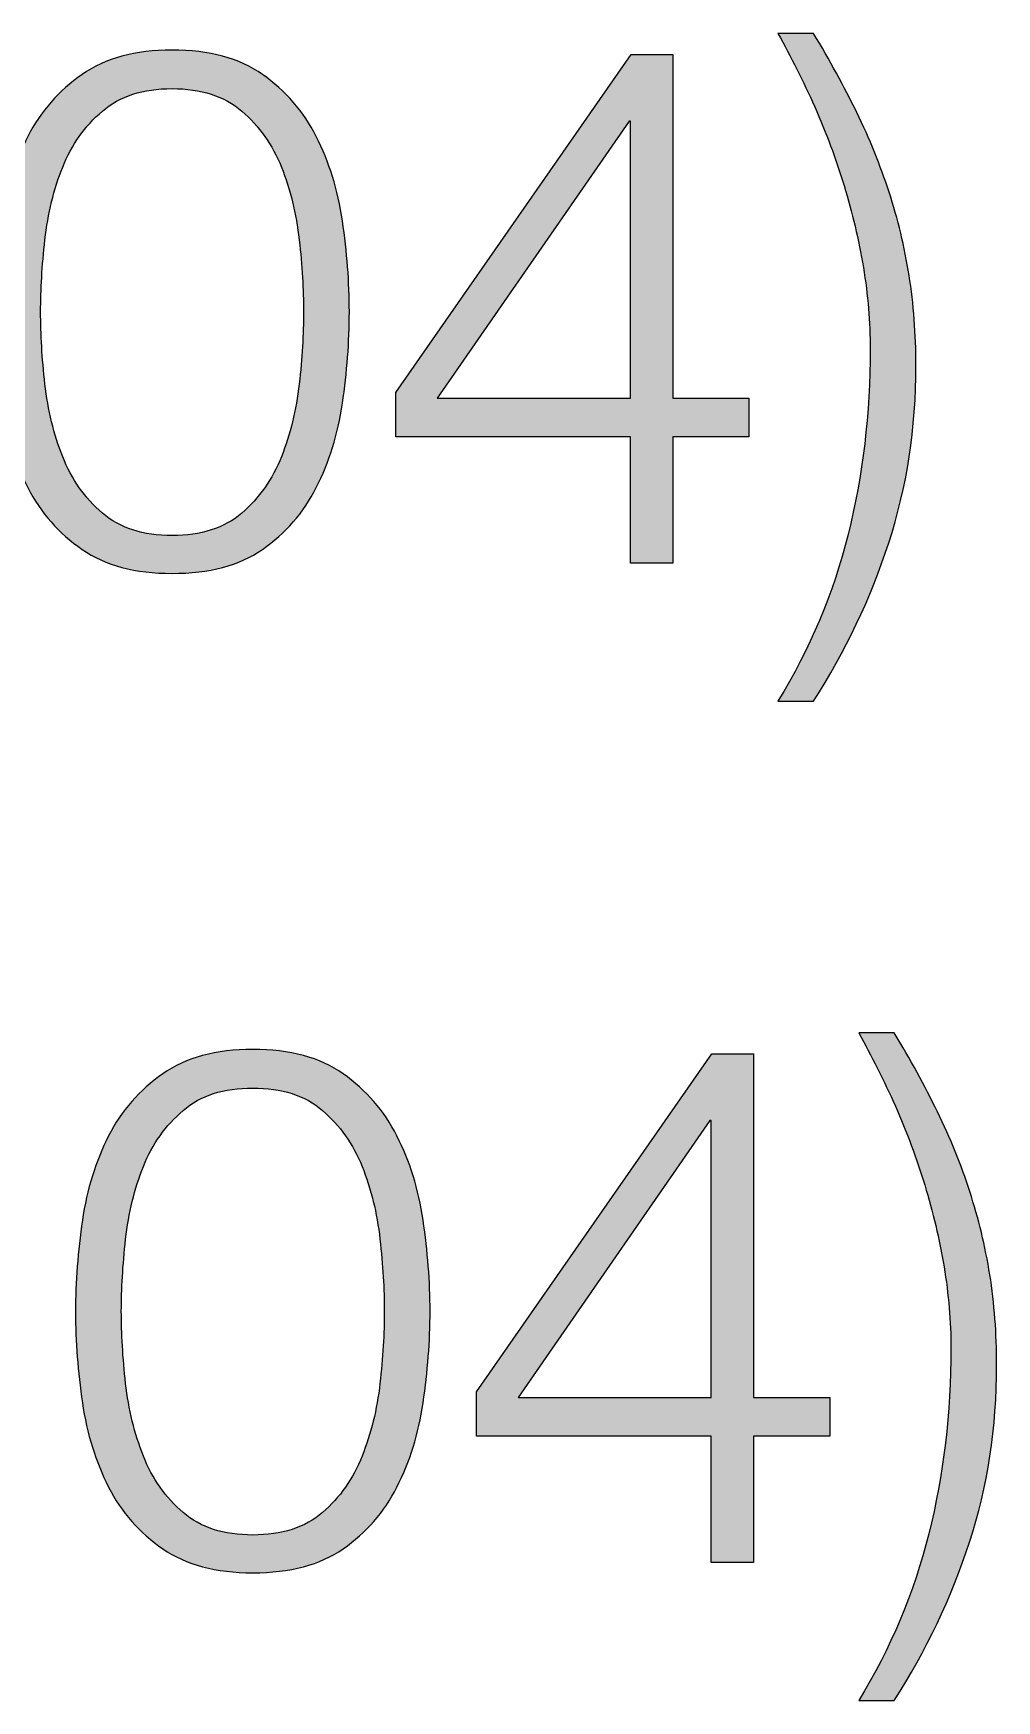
# Paper-space layout 'A0mask (portrait)' of a CAD drawing. Extents: x 0 to 810, y 0 to 1153.
# Drawn here: x 650.77 to 655.91, y 43.19 to 52.08 of the extents above; entities that cross this region are included whole.
import ezdxf
from ezdxf.enums import TextEntityAlignment as Align

# ---------------------------------------------------------------- set-up
doc = ezdxf.new("R2010")
doc.units = 0
doc.layers.get('0').update_dxf_attribs({"linetype": 'CONTINUOUS'})
doc.layers.get('Defpoints').update_dxf_attribs({"linetype": 'CONTINUOUS'})
doc.layers.add('JPP_Mask', color=7, linetype='CONTINUOUS')
doc.styles.add('JPP', font='arial.ttf')

# ---------------------------------------------------------------- blocks, each defined once
blk = doc.blocks.new('A0mask (portrait)')
at = {"true_color": 0x004a91}
h = blk.add_hatch(color=154, dxfattribs=at)
edge = h.paths.add_edge_path()
edge.add_spline(control_points=[(655.4762, 50.311), (655.4762, 50.4791), (655.4638, 50.6396), (655.4397, 50.792)], knot_values=[2, 2, 2, 2, 3, 3, 3, 3], degree=3, periodic=0)
edge.add_spline(control_points=[(655.4397, 50.792), (655.4151, 50.9444), (655.3796, 51.0926), (655.3327, 51.236)], knot_values=[1, 1, 1, 1, 2, 2, 2, 2], degree=3, periodic=0)
edge.add_spline(control_points=[(655.3327, 51.236), (655.2863, 51.3794), (655.2286, 51.521), (655.1604, 51.6606)], knot_values=[0, 0, 0, 0, 1, 1, 1, 1], degree=3, periodic=0)
edge.add_spline(control_points=[(655.1604, 51.6606), (655.0918, 51.8002), (655.0151, 51.9413), (654.9294, 52.0833)], knot_values=[13, 13, 13, 13, 14, 14, 14, 14], degree=3, periodic=0)
edge.add_spline(control_points=[(654.9294, 52.0833), (654.9294, 52.0833), (654.7396, 52.0833), (654.7396, 52.0833), (654.8092, 51.9593), (654.8745, 51.8286), (654.9356, 51.6918)], knot_values=[11, 11, 11, 11, 12, 12, 12, 13, 13, 13, 13], degree=3, periodic=0)
edge.add_spline(control_points=[(654.9356, 51.6918), (654.9962, 51.5546), (655.0487, 51.4144), (655.0923, 51.271)], knot_values=[10, 10, 10, 10, 11, 11, 11, 11], degree=3, periodic=0)
edge.add_spline(control_points=[(655.0923, 51.271), (655.1363, 51.1276), (655.1708, 50.9818), (655.1954, 50.8346)], knot_values=[9, 9, 9, 9, 10, 10, 10, 10], degree=3, periodic=0)
edge.add_spline(control_points=[(655.1954, 50.8346), (655.2196, 50.6874), (655.2319, 50.5425), (655.2319, 50.4005)], knot_values=[8, 8, 8, 8, 9, 9, 9, 9], degree=3, periodic=0)
edge.add_spline(control_points=[(655.2319, 50.4005), (655.2319, 50.054), (655.1926, 49.7236), (655.114, 49.4098)], knot_values=[7, 7, 7, 7, 8, 8, 8, 8], degree=3, periodic=0)
edge.add_spline(control_points=[(655.114, 49.4098), (655.035, 49.0955), (654.91, 48.7987), (654.7396, 48.5199)], knot_values=[6, 6, 6, 6, 7, 7, 7, 7], degree=3, periodic=0)
edge.add_spline(control_points=[(654.7396, 48.5199), (654.7396, 48.5199), (654.9294, 48.5199), (654.9294, 48.5199), (655.1003, 48.7859), (655.2338, 49.0675), (655.3308, 49.3648), (655.4279, 49.6621), (655.4762, 49.9778), (655.4762, 50.311)], knot_values=[3, 3, 3, 3, 4, 4, 4, 5, 5, 5, 6, 6, 6, 6], degree=3, periodic=0)
h = blk.add_hatch(color=154, dxfattribs=at)
edge = h.paths.add_edge_path()
edge.add_spline(control_points=[(652.4519, 50.5979), (652.4519, 50.7555), (652.4396, 50.9174), (652.4149, 51.0826)], knot_values=[2, 2, 2, 2, 3, 3, 3, 3], degree=3, periodic=0)
edge.add_spline(control_points=[(652.4149, 51.0826), (652.3903, 51.2483), (652.3439, 51.3984), (652.2753, 51.5328)], knot_values=[1, 1, 1, 1, 2, 2, 2, 2], degree=3, periodic=0)
edge.add_spline(control_points=[(652.2753, 51.5328), (652.2071, 51.6672), (652.1115, 51.7775), (651.9884, 51.8641)], knot_values=[0, 0, 0, 0, 1, 1, 1, 1], degree=3, periodic=0)
edge.add_spline(control_points=[(651.9884, 51.8641), (651.8658, 51.9508), (651.7049, 51.9943), (651.5056, 51.9943)], knot_values=[15, 15, 15, 15, 16, 16, 16, 16], degree=3, periodic=0)
edge.add_spline(control_points=[(651.5056, 51.9943), (651.3092, 51.9943), (651.1492, 51.9508), (651.0252, 51.8641)], knot_values=[14, 14, 14, 14, 15, 15, 15, 15], degree=3, periodic=0)
edge.add_spline(control_points=[(651.0252, 51.8641), (650.9007, 51.7775), (650.8046, 51.6672), (650.7359, 51.5328), (650.6673, 51.3984), (650.6209, 51.2483), (650.5963, 51.0826)], knot_values=[12, 12, 12, 12, 13, 13, 13, 14, 14, 14, 14], degree=3, periodic=0)
edge.add_spline(control_points=[(650.5963, 51.0826), (650.5717, 50.9174), (650.5598, 50.7546), (650.5598, 50.5941)], knot_values=[11, 11, 11, 11, 12, 12, 12, 12], degree=3, periodic=0)
edge.add_spline(control_points=[(650.5598, 50.5941), (650.5598, 50.4365), (650.5717, 50.2751), (650.5963, 50.1094)], knot_values=[10, 10, 10, 10, 11, 11, 11, 11], degree=3, periodic=0)
edge.add_spline(control_points=[(650.5963, 50.1094), (650.6209, 49.9442), (650.6673, 49.7941), (650.7359, 49.6597), (650.8046, 49.5253), (650.9007, 49.4155), (651.0252, 49.3302)], knot_values=[8, 8, 8, 8, 9, 9, 9, 10, 10, 10, 10], degree=3, periodic=0)
edge.add_spline(control_points=[(651.0252, 49.3302), (651.1492, 49.2446), (651.3092, 49.202), (651.5056, 49.202)], knot_values=[7, 7, 7, 7, 8, 8, 8, 8], degree=3, periodic=0)
edge.add_spline(control_points=[(651.5056, 49.202), (651.7049, 49.202), (651.8658, 49.2446), (651.9884, 49.3302)], knot_values=[6, 6, 6, 6, 7, 7, 7, 7], degree=3, periodic=0)
edge.add_spline(control_points=[(651.9884, 49.3302), (652.1115, 49.4155), (652.2071, 49.5253), (652.2753, 49.6597)], knot_values=[5, 5, 5, 5, 6, 6, 6, 6], degree=3, periodic=0)
edge.add_spline(control_points=[(652.2753, 49.6597), (652.3439, 49.7941), (652.3903, 49.9442), (652.4149, 50.1094)], knot_values=[4, 4, 4, 4, 5, 5, 5, 5], degree=3, periodic=0)
edge.add_spline(control_points=[(652.4149, 50.1094), (652.4396, 50.2751), (652.4519, 50.4379), (652.4519, 50.5979)], knot_values=[3, 3, 3, 3, 4, 4, 4, 4], degree=3, periodic=0)
edge = h.paths.add_edge_path(flags=16)
edge.add_spline(control_points=[(650.8041, 50.5979), (650.8041, 50.7144), (650.8117, 50.8426), (650.8273, 50.9818)], knot_values=[2, 2, 2, 2, 3, 3, 3, 3], degree=3, periodic=0)
edge.add_spline(control_points=[(650.8273, 50.9818), (650.8429, 51.1214), (650.8742, 51.2507), (650.922, 51.37)], knot_values=[1, 1, 1, 1, 2, 2, 2, 2], degree=3, periodic=0)
edge.add_spline(control_points=[(650.922, 51.37), (650.9698, 51.4888), (651.0403, 51.5882), (651.1336, 51.6682)], knot_values=[0, 0, 0, 0, 1, 1, 1, 1], degree=3, periodic=0)
edge.add_spline(control_points=[(651.1336, 51.6682), (651.2268, 51.7486), (651.3508, 51.7884), (651.5056, 51.7884)], knot_values=[15, 15, 15, 15, 16, 16, 16, 16], degree=3, periodic=0)
edge.add_spline(control_points=[(651.5056, 51.7884), (651.6609, 51.7884), (651.7849, 51.7486), (651.8782, 51.6682)], knot_values=[14, 14, 14, 14, 15, 15, 15, 15], degree=3, periodic=0)
edge.add_spline(control_points=[(651.8782, 51.6682), (651.9709, 51.5882), (652.0415, 51.4888), (652.0893, 51.37)], knot_values=[13, 13, 13, 13, 14, 14, 14, 14], degree=3, periodic=0)
edge.add_spline(control_points=[(652.0893, 51.37), (652.1371, 51.2507), (652.1688, 51.1214), (652.1844, 50.9818)], knot_values=[12, 12, 12, 12, 13, 13, 13, 13], degree=3, periodic=0)
edge.add_spline(control_points=[(652.1844, 50.9818), (652.2, 50.8426), (652.2076, 50.7144), (652.2076, 50.5979)], knot_values=[11, 11, 11, 11, 12, 12, 12, 12], degree=3, periodic=0)
edge.add_spline(control_points=[(652.2076, 50.5979), (652.2076, 50.4791), (652.2, 50.3503), (652.1844, 50.2121), (652.1688, 50.0739), (652.1371, 49.9447), (652.0893, 49.8244), (652.0415, 49.7042), (651.9709, 49.6039), (651.8782, 49.5239)], knot_values=[8, 8, 8, 8, 9, 9, 9, 10, 10, 10, 11, 11, 11, 11], degree=3, periodic=0)
edge.add_spline(control_points=[(651.8782, 49.5239), (651.7849, 49.4439), (651.6609, 49.4036), (651.5056, 49.4036)], knot_values=[7, 7, 7, 7, 8, 8, 8, 8], degree=3, periodic=0)
edge.add_spline(control_points=[(651.5056, 49.4036), (651.3508, 49.4036), (651.2268, 49.4439), (651.1336, 49.5239), (651.0403, 49.6039), (650.9698, 49.7042), (650.922, 49.8244), (650.8742, 49.9447), (650.8429, 50.0739), (650.8273, 50.2121), (650.8117, 50.3503), (650.8041, 50.4791), (650.8041, 50.5979)], knot_values=[3, 3, 3, 3, 4, 4, 4, 5, 5, 5, 6, 6, 6, 7, 7, 7, 7], degree=3, periodic=0)
h = blk.add_hatch(color=154, dxfattribs=at)
h.paths.add_polyline_path([(654.5848, 50.1369), (654.1777, 50.1369), (654.1777, 51.9706), (653.9567, 51.9706), (652.7004, 50.1676), (652.7004, 49.9309), (653.9529, 49.9309), (653.9529, 49.2564), (654.1777, 49.2564), (654.1777, 49.9309), (654.5848, 49.9309)])
h.paths.add_polyline_path([(653.9529, 50.1369), (652.9214, 50.1369), (653.9448, 51.6142), (653.9529, 51.6142)], flags=16)
h = blk.add_hatch(color=154, dxfattribs=at)
edge = h.paths.add_edge_path()
edge.add_spline(control_points=[(655.9069, 44.9791), (655.9069, 45.1472), (655.8946, 45.3076), (655.8705, 45.4601)], knot_values=[2, 2, 2, 2, 3, 3, 3, 3], degree=3, periodic=0)
edge.add_spline(control_points=[(655.8705, 45.4601), (655.8458, 45.6125), (655.8103, 45.7607), (655.7635, 45.9041)], knot_values=[1, 1, 1, 1, 2, 2, 2, 2], degree=3, periodic=0)
edge.add_spline(control_points=[(655.7635, 45.9041), (655.7171, 46.0475), (655.6593, 46.189), (655.5912, 46.3287)], knot_values=[0, 0, 0, 0, 1, 1, 1, 1], degree=3, periodic=0)
edge.add_spline(control_points=[(655.5912, 46.3287), (655.5225, 46.4683), (655.4459, 46.6094), (655.3602, 46.7514)], knot_values=[13, 13, 13, 13, 14, 14, 14, 14], degree=3, periodic=0)
edge.add_spline(control_points=[(655.3602, 46.7514), (655.3602, 46.7514), (655.1704, 46.7514), (655.1704, 46.7514), (655.2399, 46.6274), (655.3053, 46.4967), (655.3663, 46.3599)], knot_values=[11, 11, 11, 11, 12, 12, 12, 13, 13, 13, 13], degree=3, periodic=0)
edge.add_spline(control_points=[(655.3663, 46.3599), (655.4269, 46.2227), (655.4795, 46.0825), (655.523, 45.9391)], knot_values=[10, 10, 10, 10, 11, 11, 11, 11], degree=3, periodic=0)
edge.add_spline(control_points=[(655.523, 45.9391), (655.567, 45.7957), (655.6016, 45.6499), (655.6262, 45.5027)], knot_values=[9, 9, 9, 9, 10, 10, 10, 10], degree=3, periodic=0)
edge.add_spline(control_points=[(655.6262, 45.5027), (655.6503, 45.3555), (655.6627, 45.2106), (655.6627, 45.0686)], knot_values=[8, 8, 8, 8, 9, 9, 9, 9], degree=3, periodic=0)
edge.add_spline(control_points=[(655.6627, 45.0686), (655.6627, 44.7221), (655.6234, 44.3917), (655.5448, 44.0779)], knot_values=[7, 7, 7, 7, 8, 8, 8, 8], degree=3, periodic=0)
edge.add_spline(control_points=[(655.5448, 44.0779), (655.4657, 43.7636), (655.3408, 43.4668), (655.1704, 43.1879)], knot_values=[6, 6, 6, 6, 7, 7, 7, 7], degree=3, periodic=0)
edge.add_spline(control_points=[(655.1704, 43.1879), (655.1704, 43.1879), (655.3602, 43.1879), (655.3602, 43.1879), (655.5311, 43.454), (655.6645, 43.7356), (655.7616, 44.0329), (655.8586, 44.3302), (655.9069, 44.6459), (655.9069, 44.9791)], knot_values=[3, 3, 3, 3, 4, 4, 4, 5, 5, 5, 6, 6, 6, 6], degree=3, periodic=0)
h = blk.add_hatch(color=154, dxfattribs=at)
edge = h.paths.add_edge_path()
edge.add_spline(control_points=[(652.4192, 46.5322), (652.2966, 46.6189), (652.1357, 46.6624), (651.9364, 46.6624)], knot_values=[15, 15, 15, 15, 16, 16, 16, 16], degree=3, periodic=0)
edge.add_spline(control_points=[(651.9364, 46.6624), (651.7399, 46.6624), (651.5799, 46.6189), (651.4559, 46.5322)], knot_values=[14, 14, 14, 14, 15, 15, 15, 15], degree=3, periodic=0)
edge.add_spline(control_points=[(651.4559, 46.5322), (651.3314, 46.4456), (651.2353, 46.3353), (651.1667, 46.2009), (651.0981, 46.0664), (651.0517, 45.9164), (651.0271, 45.7507)], knot_values=[12, 12, 12, 12, 13, 13, 13, 14, 14, 14, 14], degree=3, periodic=0)
edge.add_spline(control_points=[(651.0271, 45.7507), (651.0024, 45.5855), (650.9906, 45.4227), (650.9906, 45.2622)], knot_values=[11, 11, 11, 11, 12, 12, 12, 12], degree=3, periodic=0)
edge.add_spline(control_points=[(650.9906, 45.2622), (650.9906, 45.1046), (651.0024, 44.9432), (651.0271, 44.7775)], knot_values=[10, 10, 10, 10, 11, 11, 11, 11], degree=3, periodic=0)
edge.add_spline(control_points=[(651.0271, 44.7775), (651.0517, 44.6123), (651.0981, 44.4622), (651.1667, 44.3278), (651.2353, 44.1934), (651.3314, 44.0835), (651.4559, 43.9983)], knot_values=[8, 8, 8, 8, 9, 9, 9, 10, 10, 10, 10], degree=3, periodic=0)
edge.add_spline(control_points=[(651.4559, 43.9983), (651.5799, 43.9127), (651.7399, 43.8701), (651.9364, 43.8701)], knot_values=[7, 7, 7, 7, 8, 8, 8, 8], degree=3, periodic=0)
edge.add_spline(control_points=[(651.9364, 43.8701), (652.1357, 43.8701), (652.2966, 43.9127), (652.4192, 43.9983)], knot_values=[6, 6, 6, 6, 7, 7, 7, 7], degree=3, periodic=0)
edge.add_spline(control_points=[(652.4192, 43.9983), (652.5423, 44.0835), (652.6379, 44.1934), (652.7061, 44.3278)], knot_values=[5, 5, 5, 5, 6, 6, 6, 6], degree=3, periodic=0)
edge.add_spline(control_points=[(652.7061, 44.3278), (652.7747, 44.4622), (652.8211, 44.6123), (652.8457, 44.7775)], knot_values=[4, 4, 4, 4, 5, 5, 5, 5], degree=3, periodic=0)
edge.add_spline(control_points=[(652.8457, 44.7775), (652.8703, 44.9432), (652.8826, 45.106), (652.8826, 45.266)], knot_values=[3, 3, 3, 3, 4, 4, 4, 4], degree=3, periodic=0)
edge.add_spline(control_points=[(652.8826, 45.266), (652.8826, 45.4236), (652.8703, 45.5855), (652.8457, 45.7507)], knot_values=[2, 2, 2, 2, 3, 3, 3, 3], degree=3, periodic=0)
edge.add_spline(control_points=[(652.8457, 45.7507), (652.8211, 45.9164), (652.7747, 46.0664), (652.7061, 46.2009)], knot_values=[1, 1, 1, 1, 2, 2, 2, 2], degree=3, periodic=0)
edge.add_spline(control_points=[(652.7061, 46.2009), (652.6379, 46.3353), (652.5423, 46.4456), (652.4192, 46.5322)], knot_values=[0, 0, 0, 0, 1, 1, 1, 1], degree=3, periodic=0)
edge = h.paths.add_edge_path(flags=16)
edge.add_spline(control_points=[(651.9364, 46.4565), (652.0916, 46.4565), (652.2157, 46.4167), (652.3089, 46.3363)], knot_values=[14, 14, 14, 14, 15, 15, 15, 15], degree=3, periodic=0)
edge.add_spline(control_points=[(652.3089, 46.3363), (652.4017, 46.2563), (652.4722, 46.1569), (652.52, 46.038)], knot_values=[13, 13, 13, 13, 14, 14, 14, 14], degree=3, periodic=0)
edge.add_spline(control_points=[(652.52, 46.038), (652.5678, 45.9188), (652.5996, 45.7895), (652.6152, 45.6499)], knot_values=[12, 12, 12, 12, 13, 13, 13, 13], degree=3, periodic=0)
edge.add_spline(control_points=[(652.6152, 45.6499), (652.6308, 45.5107), (652.6384, 45.3824), (652.6384, 45.266)], knot_values=[11, 11, 11, 11, 12, 12, 12, 12], degree=3, periodic=0)
edge.add_spline(control_points=[(652.6384, 45.266), (652.6384, 45.1472), (652.6308, 45.0184), (652.6152, 44.8802), (652.5996, 44.742), (652.5678, 44.6128), (652.52, 44.4925), (652.4722, 44.3723), (652.4017, 44.2719), (652.3089, 44.1919)], knot_values=[8, 8, 8, 8, 9, 9, 9, 10, 10, 10, 11, 11, 11, 11], degree=3, periodic=0)
edge.add_spline(control_points=[(652.3089, 44.1919), (652.2157, 44.1119), (652.0916, 44.0717), (651.9364, 44.0717)], knot_values=[7, 7, 7, 7, 8, 8, 8, 8], degree=3, periodic=0)
edge.add_spline(control_points=[(651.9364, 44.0717), (651.7816, 44.0717), (651.6576, 44.1119), (651.5643, 44.1919), (651.4711, 44.2719), (651.4005, 44.3723), (651.3527, 44.4925), (651.3049, 44.6128), (651.2737, 44.742), (651.2581, 44.8802), (651.2424, 45.0184), (651.2349, 45.1472), (651.2349, 45.266)], knot_values=[3, 3, 3, 3, 4, 4, 4, 5, 5, 5, 6, 6, 6, 7, 7, 7, 7], degree=3, periodic=0)
edge.add_spline(control_points=[(651.2349, 45.266), (651.2349, 45.3824), (651.2424, 45.5107), (651.2581, 45.6499)], knot_values=[2, 2, 2, 2, 3, 3, 3, 3], degree=3, periodic=0)
edge.add_spline(control_points=[(651.2581, 45.6499), (651.2737, 45.7895), (651.3049, 45.9188), (651.3527, 46.038)], knot_values=[1, 1, 1, 1, 2, 2, 2, 2], degree=3, periodic=0)
edge.add_spline(control_points=[(651.3527, 46.038), (651.4005, 46.1569), (651.4711, 46.2563), (651.5643, 46.3363)], knot_values=[0, 0, 0, 0, 1, 1, 1, 1], degree=3, periodic=0)
edge.add_spline(control_points=[(651.5643, 46.3363), (651.6576, 46.4167), (651.7816, 46.4565), (651.9364, 46.4565)], knot_values=[15, 15, 15, 15, 16, 16, 16, 16], degree=3, periodic=0)
h = blk.add_hatch(color=154, dxfattribs=at)
h.paths.add_polyline_path([(654.6085, 44.599), (655.0156, 44.599), (655.0156, 44.8049), (654.6085, 44.8049), (654.6085, 46.6387), (654.3874, 46.6387), (653.1311, 44.8357), (653.1311, 44.599), (654.3836, 44.599), (654.3836, 43.9245), (654.6085, 43.9245)])
h.paths.add_polyline_path([(654.3836, 44.8049), (653.3522, 44.8049), (654.3756, 46.2823), (654.3836, 46.2823)], flags=16)
at = {"layer": 'Defpoints', "color": 154, "true_color": 0x004a91}
for points in [[(653.9567, 51.9706), (654.1777, 51.9706), (654.1777, 50.1369), (654.5848, 50.1369), (654.5848, 49.9309), (654.1777, 49.9309), (654.1777, 49.2564), (653.9529, 49.2564), (653.9529, 49.9309), (652.7004, 49.9309), (652.7004, 50.1676), (653.9567, 51.9706)], [(653.9529, 51.6142), (653.9448, 51.6142), (652.9214, 50.1369), (653.9529, 50.1369), (653.9529, 51.6142)], [(654.3874, 46.6387), (654.6085, 46.6387), (654.6085, 44.8049), (655.0156, 44.8049), (655.0156, 44.599), (654.6085, 44.599), (654.6085, 43.9245), (654.3836, 43.9245), (654.3836, 44.599), (653.1311, 44.599), (653.1311, 44.8357), (654.3874, 46.6387)], [(654.3836, 46.2823), (654.3756, 46.2823), (653.3522, 44.8049), (654.3836, 44.8049), (654.3836, 46.2823)]]:
    blk.add_lwpolyline(points, dxfattribs=at)
for points, knots in [([(655.1604, 51.6606), (655.2286, 51.521), (655.2863, 51.3794), (655.3327, 51.236), (655.3796, 51.0926), (655.4151, 50.9444), (655.4397, 50.792), (655.4638, 50.6396), (655.4762, 50.4791), (655.4762, 50.311), (655.4762, 49.9778), (655.4279, 49.6621), (655.3308, 49.3648), (655.2338, 49.0675), (655.1003, 48.7859), (654.9294, 48.5199), (654.9294, 48.5199), (654.7396, 48.5199), (654.7396, 48.5199), (654.91, 48.7987), (655.035, 49.0955), (655.114, 49.4098), (655.1926, 49.7236), (655.2319, 50.054), (655.2319, 50.4005), (655.2319, 50.5425), (655.2196, 50.6874), (655.1954, 50.8346), (655.1708, 50.9818), (655.1363, 51.1276), (655.0923, 51.271), (655.0487, 51.4144), (654.9962, 51.5546), (654.9356, 51.6918), (654.8745, 51.8286), (654.8092, 51.9593), (654.7396, 52.0833), (654.7396, 52.0833), (654.9294, 52.0833), (654.9294, 52.0833), (655.0151, 51.9413), (655.0918, 51.8002), (655.1604, 51.6606)], [0, 0, 0, 0, 1, 1, 1, 2, 2, 2, 3, 3, 3, 4, 4, 4, 5, 5, 5, 6, 6, 6, 7, 7, 7, 8, 8, 8, 9, 9, 9, 10, 10, 10, 11, 11, 11, 12, 12, 12, 13, 13, 13, 14, 14, 14, 14]), ([(651.9884, 51.8641), (652.1115, 51.7775), (652.2071, 51.6672), (652.2753, 51.5328), (652.3439, 51.3984), (652.3903, 51.2483), (652.4149, 51.0826), (652.4396, 50.9174), (652.4519, 50.7555), (652.4519, 50.5979), (652.4519, 50.4379), (652.4396, 50.2751), (652.4149, 50.1094), (652.3903, 49.9442), (652.3439, 49.7941), (652.2753, 49.6597), (652.2071, 49.5253), (652.1115, 49.4155), (651.9884, 49.3302), (651.8658, 49.2446), (651.7049, 49.202), (651.5056, 49.202), (651.3092, 49.202), (651.1492, 49.2446), (651.0252, 49.3302), (650.9007, 49.4155), (650.8046, 49.5253), (650.7359, 49.6597), (650.6673, 49.7941), (650.6209, 49.9442), (650.5963, 50.1094), (650.5717, 50.2751), (650.5598, 50.4365), (650.5598, 50.5941), (650.5598, 50.7546), (650.5717, 50.9174), (650.5963, 51.0826), (650.6209, 51.2483), (650.6673, 51.3984), (650.7359, 51.5328), (650.8046, 51.6672), (650.9007, 51.7775), (651.0252, 51.8641), (651.1492, 51.9508), (651.3092, 51.9943), (651.5056, 51.9943), (651.7049, 51.9943), (651.8658, 51.9508), (651.9884, 51.8641)], [0, 0, 0, 0, 1, 1, 1, 2, 2, 2, 3, 3, 3, 4, 4, 4, 5, 5, 5, 6, 6, 6, 7, 7, 7, 8, 8, 8, 9, 9, 9, 10, 10, 10, 11, 11, 11, 12, 12, 12, 13, 13, 13, 14, 14, 14, 15, 15, 15, 16, 16, 16, 16]), ([(651.1336, 51.6682), (651.0403, 51.5882), (650.9698, 51.4888), (650.922, 51.37), (650.8742, 51.2507), (650.8429, 51.1214), (650.8273, 50.9818), (650.8117, 50.8426), (650.8041, 50.7144), (650.8041, 50.5979), (650.8041, 50.4791), (650.8117, 50.3503), (650.8273, 50.2121), (650.8429, 50.0739), (650.8742, 49.9447), (650.922, 49.8244), (650.9698, 49.7042), (651.0403, 49.6039), (651.1336, 49.5239), (651.2268, 49.4439), (651.3508, 49.4036), (651.5056, 49.4036), (651.6609, 49.4036), (651.7849, 49.4439), (651.8782, 49.5239), (651.9709, 49.6039), (652.0415, 49.7042), (652.0893, 49.8244), (652.1371, 49.9447), (652.1688, 50.0739), (652.1844, 50.2121), (652.2, 50.3503), (652.2076, 50.4791), (652.2076, 50.5979), (652.2076, 50.7144), (652.2, 50.8426), (652.1844, 50.9818), (652.1688, 51.1214), (652.1371, 51.2507), (652.0893, 51.37), (652.0415, 51.4888), (651.9709, 51.5882), (651.8782, 51.6682), (651.7849, 51.7486), (651.6609, 51.7884), (651.5056, 51.7884), (651.3508, 51.7884), (651.2268, 51.7486), (651.1336, 51.6682)], [0, 0, 0, 0, 1, 1, 1, 2, 2, 2, 3, 3, 3, 4, 4, 4, 5, 5, 5, 6, 6, 6, 7, 7, 7, 8, 8, 8, 9, 9, 9, 10, 10, 10, 11, 11, 11, 12, 12, 12, 13, 13, 13, 14, 14, 14, 15, 15, 15, 16, 16, 16, 16]), ([(655.5912, 46.3287), (655.6593, 46.189), (655.7171, 46.0475), (655.7635, 45.9041), (655.8103, 45.7607), (655.8458, 45.6125), (655.8705, 45.4601), (655.8946, 45.3076), (655.9069, 45.1472), (655.9069, 44.9791), (655.9069, 44.6459), (655.8586, 44.3302), (655.7616, 44.0329), (655.6645, 43.7356), (655.5311, 43.454), (655.3602, 43.1879), (655.3602, 43.1879), (655.1704, 43.1879), (655.1704, 43.1879), (655.3408, 43.4668), (655.4657, 43.7636), (655.5448, 44.0779), (655.6234, 44.3917), (655.6627, 44.7221), (655.6627, 45.0686), (655.6627, 45.2106), (655.6503, 45.3555), (655.6262, 45.5027), (655.6016, 45.6499), (655.567, 45.7957), (655.523, 45.9391), (655.4795, 46.0825), (655.4269, 46.2227), (655.3663, 46.3599), (655.3053, 46.4967), (655.2399, 46.6274), (655.1704, 46.7514), (655.1704, 46.7514), (655.3602, 46.7514), (655.3602, 46.7514), (655.4459, 46.6094), (655.5225, 46.4683), (655.5912, 46.3287)], [0, 0, 0, 0, 1, 1, 1, 2, 2, 2, 3, 3, 3, 4, 4, 4, 5, 5, 5, 6, 6, 6, 7, 7, 7, 8, 8, 8, 9, 9, 9, 10, 10, 10, 11, 11, 11, 12, 12, 12, 13, 13, 13, 14, 14, 14, 14]), ([(652.4192, 46.5322), (652.5423, 46.4456), (652.6379, 46.3353), (652.7061, 46.2009), (652.7747, 46.0664), (652.8211, 45.9164), (652.8457, 45.7507), (652.8703, 45.5855), (652.8826, 45.4236), (652.8826, 45.266), (652.8826, 45.106), (652.8703, 44.9432), (652.8457, 44.7775), (652.8211, 44.6123), (652.7747, 44.4622), (652.7061, 44.3278), (652.6379, 44.1934), (652.5423, 44.0835), (652.4192, 43.9983), (652.2966, 43.9127), (652.1357, 43.8701), (651.9364, 43.8701), (651.7399, 43.8701), (651.5799, 43.9127), (651.4559, 43.9983), (651.3314, 44.0835), (651.2353, 44.1934), (651.1667, 44.3278), (651.0981, 44.4622), (651.0517, 44.6123), (651.0271, 44.7775), (651.0024, 44.9432), (650.9906, 45.1046), (650.9906, 45.2622), (650.9906, 45.4227), (651.0024, 45.5855), (651.0271, 45.7507), (651.0517, 45.9164), (651.0981, 46.0664), (651.1667, 46.2009), (651.2353, 46.3353), (651.3314, 46.4456), (651.4559, 46.5322), (651.5799, 46.6189), (651.7399, 46.6624), (651.9364, 46.6624), (652.1357, 46.6624), (652.2966, 46.6189), (652.4192, 46.5322)], [0, 0, 0, 0, 1, 1, 1, 2, 2, 2, 3, 3, 3, 4, 4, 4, 5, 5, 5, 6, 6, 6, 7, 7, 7, 8, 8, 8, 9, 9, 9, 10, 10, 10, 11, 11, 11, 12, 12, 12, 13, 13, 13, 14, 14, 14, 15, 15, 15, 16, 16, 16, 16]), ([(651.5643, 46.3363), (651.4711, 46.2563), (651.4005, 46.1569), (651.3527, 46.038), (651.3049, 45.9188), (651.2737, 45.7895), (651.2581, 45.6499), (651.2424, 45.5107), (651.2349, 45.3824), (651.2349, 45.266), (651.2349, 45.1472), (651.2424, 45.0184), (651.2581, 44.8802), (651.2737, 44.742), (651.3049, 44.6128), (651.3527, 44.4925), (651.4005, 44.3723), (651.4711, 44.2719), (651.5643, 44.1919), (651.6576, 44.1119), (651.7816, 44.0717), (651.9364, 44.0717), (652.0916, 44.0717), (652.2157, 44.1119), (652.3089, 44.1919), (652.4017, 44.2719), (652.4722, 44.3723), (652.52, 44.4925), (652.5678, 44.6128), (652.5996, 44.742), (652.6152, 44.8802), (652.6308, 45.0184), (652.6384, 45.1472), (652.6384, 45.266), (652.6384, 45.3824), (652.6308, 45.5107), (652.6152, 45.6499), (652.5996, 45.7895), (652.5678, 45.9188), (652.52, 46.038), (652.4722, 46.1569), (652.4017, 46.2563), (652.3089, 46.3363), (652.2157, 46.4167), (652.0916, 46.4565), (651.9364, 46.4565), (651.7816, 46.4565), (651.6576, 46.4167), (651.5643, 46.3363)], [0, 0, 0, 0, 1, 1, 1, 2, 2, 2, 3, 3, 3, 4, 4, 4, 5, 5, 5, 6, 6, 6, 7, 7, 7, 8, 8, 8, 9, 9, 9, 10, 10, 10, 11, 11, 11, 12, 12, 12, 13, 13, 13, 14, 14, 14, 15, 15, 15, 16, 16, 16, 16])]:
    blk.add_open_spline(points, degree=3, knots=knots, dxfattribs=at)
at = {"color": 7, "style": 'JPP'}
for tag, p in [('Client', (743, 115)), ('Project1', (743, 90)), ('Project2', (743, 82.5)), ('Project3', (743, 75)), ('Title1', (743, 57.5)), ('Title2', (743, 50)), ('Title3', (743, 42.5)), ('Status', (635, 7.5))]:
    blk.add_attdef(tag, text='', height=3.5, dxfattribs=at).set_placement(p, align=Align.MIDDLE_LEFT)
at = {"color": 2, "style": 'JPP'}
for tag, p in [('Scale', (662.5, 25)), ('Checked', (752.5, 25)), ('Drawn', (707.5, 25)), ('Date', (797.5, 25))]:
    blk.add_attdef(tag, text='', height=2, dxfattribs=at).set_placement(p, align=Align.MIDDLE_CENTER)
at = {"color": 6, "style": 'JPP'}
for tag, p in [('Ref', (725, 7.5)), ('DrgNo.', (767, 7.5))]:
    blk.add_attdef(tag, text='', height=4, dxfattribs=at).set_placement(p, align=Align.MIDDLE_LEFT)
blk.add_attdef('Rev', text='', height=4, dxfattribs=at).set_placement((801.2747, 7.5), align=Align.MIDDLE_CENTER)

psp = doc.layouts.new('A0mask (portrait)')

# ---------------------------------------------------------------- block references
at = {"layer": 'JPP_Mask'}
psp.add_blockref('A0mask (portrait)', (0, 0), dxfattribs=at)

doc.saveas('drawing.dxf')
